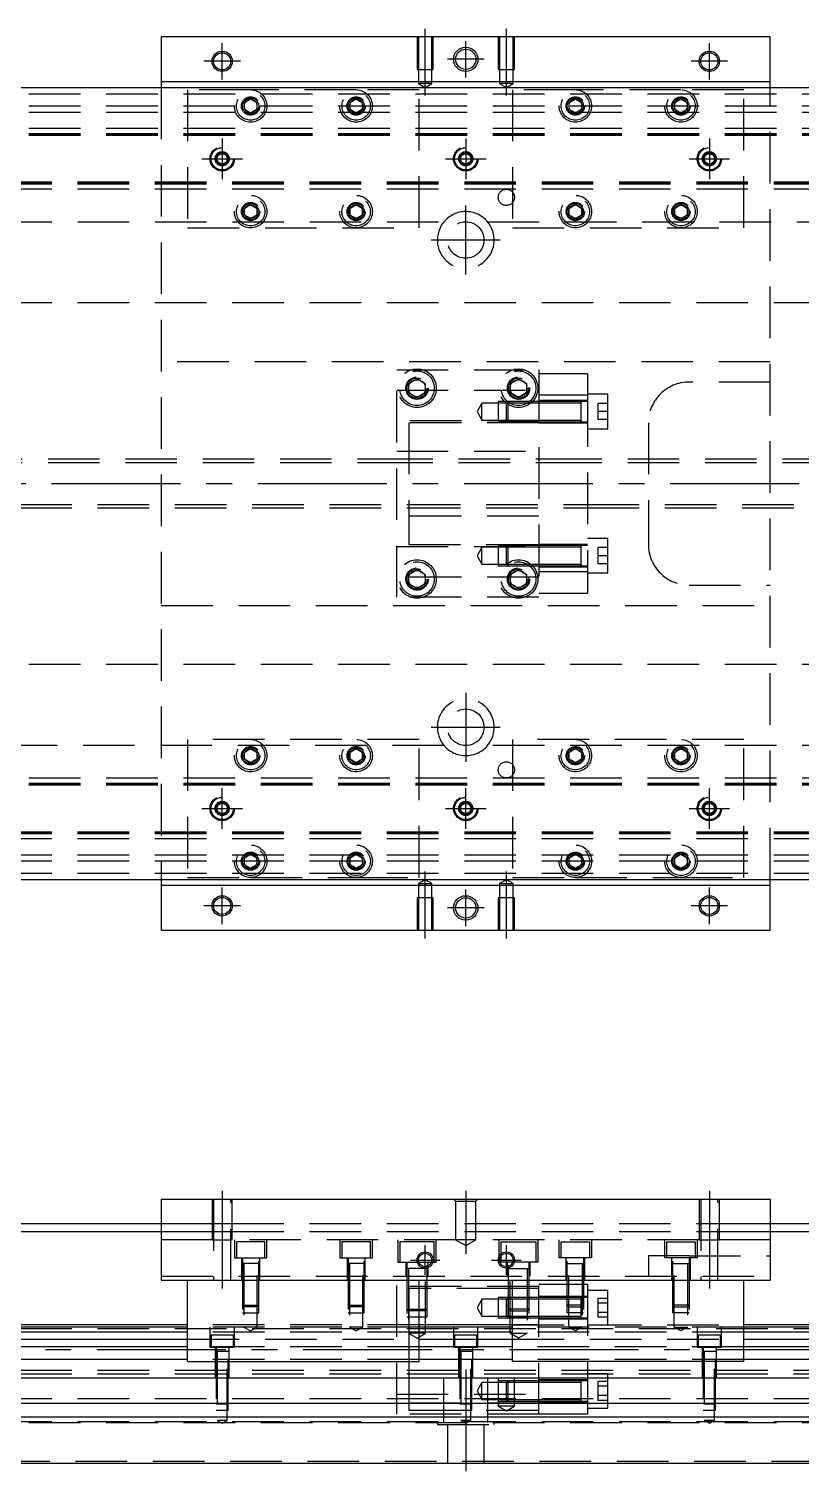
# Model space of a CAD drawing. Extents: x -28 to 733, y -271 to 112.
# Drawn here: x 169.4 to 359.6, y -243.2 to 112 of the extents above; entities that cross this region are included whole.
import ezdxf

# ---------------------------------------------------------------- set-up
doc = ezdxf.new("R2010")
doc.units = 0
doc.linetypes.add('CENTER', pattern=[50.8, 31.75, -6.35, 6.35, -6.35])
doc.linetypes.add('DASHED', pattern=[19.05, 12.7, -6.35])
doc.layers.get('0').update_dxf_attribs({"linetype": 'CONTINUOUS'})
doc.layers.add('CENTER', color=1, linetype='CENTER')

msp = doc.modelspace()

# ---------------------------------------------------------------- linework, layer by layer
at = {"color": 7, "linetype": 'CONTINUOUS'}
for p, q in [((202, 110), (202, 99)), ((352, 110), (202, 110)), ((352, 99), (352, 110)), ((551, 97.5), (3, 97.5)), ((202, 99), (352, 99)), ((202, 99), (202, 97.5)), ((352, 97.5), (352, 99)), ((3, -97.5), (551, -97.5)), ((202, -97.5), (202, -99)), ((202, -99), (202, -110)), ((352, -99), (202, -99)), ((352, -99), (352, -97.5)), ((352, -110), (352, -99)), ((202, -110), (352, -110)), ((202, -176.21), (202, -196.21)), ((202, -176.21), (352, -176.21)), ((352, -176.21), (352, -196.21)), ((3, -182.21), (202, -182.21)), ((11, -184.21), (202, -184.21)), ((352, -182.21), (551, -182.21)), ((352, -184.21), (543, -184.21)), ((202, -196.21), (352, -196.21)), ((208.5, -216.21), (208.5, -196.21)), ((265.5, -216.21), (265.5, -196.21)), ((288.5, -216.21), (288.5, -196.21)), ((345.5, -216.21), (345.5, -196.21)), ((208.5, -207.71), (17, -207.71)), ((208.5, -208.962272), (17, -208.962272)), ((208.5, -207.21), (77.5, -207.21)), ((288.5, -207.21), (265.5, -207.21)), ((288.5, -207.71), (265.5, -207.71)), ((288.5, -208.962272), (265.5, -208.962272)), ((482, -207.21), (345.5, -207.21)), ((537, -207.71), (345.5, -207.71)), ((537, -208.962272), (345.5, -208.962272)), ((17, -210.73668), (208.5, -210.73668)), ((208.5, -212.633076), (17, -212.633076)), ((265.5, -210.73668), (288.5, -210.73668)), ((288.5, -212.633076), (265.5, -212.633076)), ((345.5, -210.73668), (537, -210.73668)), ((537, -212.633076), (345.5, -212.633076)), ((208.5, -215.687372), (17, -215.687372)), ((208.5, -216.21), (265.5, -216.21)), ((288.5, -215.687372), (265.5, -215.687372)), ((345.5, -216.21), (288.5, -216.21)), ((537, -215.687372), (345.5, -215.687372)), ((17, -220.21), (537, -220.21)), ((537, -226.51), (17, -226.51)), ((537, -229.91), (17, -229.91)), ((17, -241.21), (537, -241.21))]:
    msp.add_line(p, q, dxfattribs=at)
at = {"color": 3, "linetype": 'DASHED'}
for p, q in [((265.000006, 110), (265.000006, 102)), ((265.35, 110), (265.35, 102)), ((268.65, 102), (268.65, 110)), ((268.999994, 102), (268.999994, 110)), ((285.000006, 110), (285.000006, 102)), ((285.35, 110), (285.35, 102)), ((288.65, 102), (288.65, 110)), ((288.999994, 102), (288.999994, 110)), ((265.000006, 102), (268.999994, 102)), ((265.35, 102), (265.35, 98.5)), ((268.65, 98.5), (268.65, 102)), ((285.000006, 102), (288.999994, 102)), ((285.35, 102), (285.35, 98.5)), ((288.65, 98.5), (288.65, 102)), ((17, 96), (537, 96)), ((202, 97.5), (202, -97.5)), ((224, 97), (208.5, 97)), ((208.5, 97), (208.5, 63)), ((250, 97), (224, 97)), ((265.5, 97), (250, 97)), ((268.65, 98.5), (265.35, 98.5)), ((265.35, 98.5), (267, 97.547372)), ((265.5, 63), (265.5, 97)), ((267, 97.547372), (268.65, 98.5)), ((288.65, 98.5), (285.35, 98.5)), ((285.35, 98.5), (287, 97.547372)), ((287, 97.547372), (288.65, 98.5)), ((288.5, 97), (288.5, 63)), ((304, 97), (288.5, 97)), ((330, 97), (304, 97)), ((345.5, 97), (330, 97)), ((345.5, 63), (345.5, 97)), ((352, -97.5), (352, 97.5)), ((17, 93), (537, 93)), ((222, 93), (222.030168, 93.346066)), ((222.5, 93.866026), (224, 94.73205)), ((222.5, 92.133974), (222.5, 93.866026)), ((224, 94.73205), (225.5, 93.866026)), ((225.5, 93.866026), (225.5, 92.133974)), ((248, 93), (248.023172, 93.30356)), ((248.5, 93.866026), (250, 94.73205)), ((248.5, 92.133974), (248.5, 93.866026)), ((250, 94.73205), (251.5, 93.866026)), ((251.5, 93.866026), (251.5, 92.133974)), ((302.5, 93.866026), (304, 94.73205)), ((302.5, 92.133974), (302.5, 93.866026)), ((304, 94.73205), (305.5, 93.866026)), ((305.5, 93.866026), (305.5, 92.133974)), ((305.973226, 93.326156), (306, 93)), ((328.5, 93.866026), (330, 94.73205)), ((328.5, 92.133974), (328.5, 93.866026)), ((330, 94.73205), (331.5, 93.866026)), ((331.5, 93.866026), (331.5, 92.133974)), ((331.973226, 93.326156), (332, 93)), ((17, 91.5), (537, 91.5)), ((224, 91.26795), (222.5, 92.133974)), ((225.5, 92.133974), (224, 91.26795)), ((250, 91.26795), (248.5, 92.133974)), ((251.5, 92.133974), (250, 91.26795)), ((304, 91.26795), (302.5, 92.133974)), ((305.5, 92.133974), (304, 91.26795)), ((330, 91.26795), (328.5, 92.133974)), ((331.5, 92.133974), (330, 91.26795)), ((17, 87.5), (537, 87.5)), ((17, 86.247728), (537, 86.247728)), ((17, 86.1147), (537, 86.1147)), ((17, 86.1), (537, 86.1)), ((17, 85.8), (537, 85.8)), ((215.75, 80.721688), (217, 81.443376)), ((215.75, 79.278312), (215.75, 80.721688)), ((217, 78.556624), (215.75, 79.278312)), ((217, 81.443376), (218.25, 80.721688)), ((218.25, 79.278312), (217, 78.556624)), ((218.25, 80.721688), (218.25, 79.278312)), ((218.477374, 80.25955), (218.5, 80)), ((275.75, 80.721688), (277, 81.443376)), ((275.75, 79.278312), (275.75, 80.721688)), ((277, 78.556624), (275.75, 79.278312)), ((277, 81.443376), (278.25, 80.721688)), ((278.25, 79.278312), (277, 78.556624)), ((278.25, 80.721688), (278.25, 79.278312)), ((278.477374, 80.25955), (278.5, 80)), ((335.75, 80.721688), (337, 81.443376)), ((335.75, 79.278312), (335.75, 80.721688)), ((337, 78.556624), (335.75, 79.278312)), ((337, 81.443376), (338.25, 80.721688)), ((338.25, 79.278312), (337, 78.556624)), ((338.25, 80.721688), (338.25, 79.278312)), ((338.477374, 80.25955), (338.5, 80)), ((537, 74.2), (17, 74.2)), ((537, 73.9), (17, 73.9)), ((537, 73.8853), (17, 73.8853)), ((537, 73.752272), (17, 73.752272)), ((537, 72.5), (17, 72.5)), ((222.5, 67.866026), (224, 68.73205)), ((222.5, 66.133974), (222.5, 67.866026)), ((224, 68.73205), (225.5, 67.866026)), ((225.5, 67.866026), (225.5, 66.133974)), ((248.5, 67.866026), (250, 68.73205)), ((248.5, 66.133974), (248.5, 67.866026)), ((250, 68.73205), (251.5, 67.866026)), ((251.5, 67.866026), (251.5, 66.133974)), ((302.5, 67.866026), (304, 68.73205)), ((302.5, 66.133974), (302.5, 67.866026)), ((304, 68.73205), (305.5, 67.866026)), ((305.5, 67.866026), (305.5, 66.133974)), ((328.5, 67.866026), (330, 68.73205)), ((328.5, 66.133974), (328.5, 67.866026)), ((330, 68.73205), (331.5, 67.866026)), ((331.5, 67.866026), (331.5, 66.133974)), ((162.361903, 64.5), (271.638098, 64.5)), ((224, 65.26795), (222.5, 66.133974)), ((225.5, 66.133974), (224, 65.26795)), ((225.973226, 67.326156), (226, 67)), ((250, 65.26795), (248.5, 66.133974)), ((251.5, 66.133974), (250, 65.26795)), ((251.973226, 67.326156), (252, 67)), ((282.361902, 64.5), (391.638097, 64.5)), ((302, 67), (302.023172, 67.30356)), ((304, 65.26795), (302.5, 66.133974)), ((305.5, 66.133974), (304, 65.26795)), ((328, 67), (328.030168, 67.346066)), ((330, 65.26795), (328.5, 66.133974)), ((331.5, 66.133974), (330, 65.26795)), ((208.5, 63), (265.5, 63)), ((288.5, 63), (345.5, 63)), ((537, 44.5), (17, 44.5)), ((352, 30), (202, 30)), ((260, 28), (295, 28)), ((260, -28), (260, 28)), ((263, 24.6547), (265, 25.809402)), ((265, 25.809402), (267, 24.6547)), ((288, 24.6547), (290, 25.809402)), ((290, 25.809402), (292, 24.6547)), ((295, 28), (295, -28)), ((307, 27), (295, 27)), ((307, 27), (307, 21.748564)), ((352, 25), (332, 25)), ((260, 23), (295, 23)), ((262.5, 23.5), (262.518502, 23.803588)), ((263, 22.3453), (263, 24.6547)), ((265, 21.190598), (263, 22.3453)), ((267, 22.3453), (265, 21.190598)), ((267, 24.6547), (267, 22.3453)), ((288, 22.3453), (288, 24.6547)), ((290, 21.190598), (288, 22.3453)), ((292, 22.3453), (290, 21.190598)), ((292, 24.6547), (292, 22.3453)), ((292.483582, 23.786038), (292.5, 23.5)), ((307, 21.748564), (295, 21.748564)), ((312, 22.00352), (307, 22.00352)), ((307, 21.748564), (307, -21.748564)), ((312, 13.50352), (312, 22.00352)), ((281, 19.85352), (279.787564, 17.75352)), ((281, 15.65352), (281, 19.85352)), ((285, 19.85352), (281, 19.85352)), ((285, 20.253516), (285, 15.253526)), ((287.4, 20.253516), (285, 20.253516)), ((287, 19.85352), (285, 19.85352)), ((287.4, 20.25352), (287, 19.85352)), ((287, 15.65352), (287, 19.85352)), ((295, 19.85352), (287, 19.85352)), ((287.4, 20.25352), (287.4, 15.25352)), ((295, 20.25352), (287.4, 20.25352)), ((307, 20.50352), (295, 20.50352)), ((305.405, 20.25352), (295, 20.25352)), ((305.4, 19.85352), (295, 19.85352)), ((307, 20.25352), (305.395, 20.25352)), ((305.4, 15.253516), (305.4, 20.253526)), ((305.4, 19.85352), (305.4, 20.253526)), ((305.4, 15.253516), (305.4, 20.253526)), ((305.4, 19.996122), (305.4, 20.25352)), ((305.4, 20.25352), (305.4, 19.996072)), ((305.4, 15.51097), (305.4, 19.996122)), ((305.4, 15.65352), (305.4, 19.85352)), ((309.5, 19.75352), (309.5, 17.75352)), ((312, 19.75352), (309.5, 19.75352)), ((295, 15.5), (260, 15.5)), ((263, 15), (263, -15)), ((295, 15), (263, 15)), ((279.787564, 17.75352), (281, 15.65352)), ((281, 15.65352), (285, 15.65352)), ((285, 15.65352), (287, 15.65352)), ((285, 15.253526), (287.4, 15.253526)), ((287, 15.65352), (287.4, 15.25352)), ((287, 15.65352), (295, 15.65352)), ((287.4, 15.253526), (295, 15.253526)), ((287.4, 15.25352), (295, 15.25352)), ((295, 15.65352), (305.4, 15.65352)), ((295, 15.25352), (305.405, 15.25352)), ((295, 15.00352), (307, 15.00352)), ((305.395, 15.25352), (307, 15.25352)), ((305.4, 15.253516), (305.4, 15.65352)), ((305.4, 15.510988), (305.4, 15.25352)), ((305.4, 15.25352), (305.4, 15.51097)), ((312, 17.75352), (309.5, 17.75352)), ((309.5, 17.75352), (309.5, 15.75352)), ((312, 15.75352), (309.5, 15.75352)), ((322, 15), (322, -15)), ((307, 13.50352), (312, 13.50352)), ((260, 8), (295, 8)), ((263, 6), (72, 6)), ((263, 5.125), (72, 5.125)), ((307, 6), (263, 6)), ((307, 5.999994), (263, 5.999994)), ((307, 5.125), (263, 5.125)), ((307, 5.125), (263, 5.125)), ((482, 6), (307, 6)), ((482, 5.125), (307, 5.125)), ((72, -5.125), (263, -5.125)), ((72, -6), (263, -6)), ((263, -5.125), (307, -5.125)), ((263, -5.125), (307, -5.125)), ((263, -5.999994), (307, -5.999994)), ((263, -6), (307, -6)), ((307, -5.125), (482, -5.125)), ((307, -6), (482, -6)), ((295, -8), (260, -8)), ((312, -13.50352), (307, -13.50352)), ((312, -22.00352), (312, -13.50352)), ((260, -15.5), (295, -15.5)), ((263, -15), (295, -15)), ((281, -15.65352), (279.787564, -17.75352)), ((279.787564, -17.75352), (281, -19.85352)), ((281, -19.85352), (281, -15.65352)), ((285, -15.65352), (281, -15.65352)), ((285, -15.253526), (285, -20.253516)), ((287.4, -15.253526), (285, -15.253526)), ((287, -15.65352), (285, -15.65352)), ((287.4, -15.25352), (287, -15.65352)), ((287, -19.85352), (287, -15.65352)), ((295, -15.65352), (287, -15.65352)), ((287.4, -15.25352), (287.4, -20.25352)), ((295, -15.25352), (287.4, -15.25352)), ((307, -15.00352), (295, -15.00352)), ((305.405, -15.25352), (295, -15.25352)), ((305.4, -15.65352), (295, -15.65352)), ((307, -15.25352), (305.395, -15.25352)), ((305.4, -20.25267), (305.4, -15.253516)), ((305.4, -15.51092), (305.4, -15.25352)), ((305.4, -15.25352), (305.4, -15.51097)), ((305.4, -19.996072), (305.4, -15.51092)), ((309.5, -15.75352), (309.5, -17.75352)), ((312, -15.75352), (309.5, -15.75352)), ((309.5, -17.75352), (309.5, -19.75352)), ((312, -17.75352), (309.5, -17.75352)), ((263, -22.3453), (265, -21.190598)), ((265, -21.190598), (267, -22.3453)), ((281, -19.85352), (285, -19.85352)), ((285, -19.85352), (287, -19.85352)), ((285, -20.253516), (287.4, -20.253516)), ((287, -19.85352), (287.4, -20.25352)), ((287, -19.85352), (295, -19.85352)), ((287.4, -20.25352), (295, -20.25352)), ((288, -22.3453), (290, -21.190598)), ((290, -21.190598), (292, -22.3453)), ((295, -19.85352), (305.4, -19.85352)), ((295, -20.25352), (305.405, -20.25352)), ((295, -20.50352), (307, -20.50352)), ((305.395, -20.25352), (307, -20.25352)), ((305.4, -19.996054), (305.4, -20.25352)), ((305.4, -20.25352), (305.4, -19.996072)), ((305.4, -20.253526), (305.4, -20.25267)), ((312, -19.75352), (309.5, -19.75352)), ((295, -23), (260, -23)), ((262.5, -23.5), (262.518502, -23.196412)), ((263, -24.6547), (263, -22.3453)), ((265, -25.809402), (263, -24.6547)), ((267, -24.6547), (265, -25.809402)), ((267, -22.3453), (267, -24.6547)), ((288, -24.6547), (288, -22.3453)), ((290, -25.809402), (288, -24.6547)), ((292, -24.6547), (290, -25.809402)), ((292, -22.3453), (292, -24.6547)), ((292.483582, -23.213962), (292.5, -23.5)), ((307, -21.748564), (295, -21.748564)), ((307, -21.748564), (307, -27)), ((307, -22.00352), (312, -22.00352)), ((295, -28), (260, -28)), ((295, -27), (307, -27)), ((332, -25), (352, -25)), ((202, -30), (352, -30)), ((17, -44.5), (537, -44.5)), ((265.5, -63), (208.5, -63)), ((208.5, -63), (208.5, -97)), ((265.5, -97), (265.5, -63)), ((288.5, -63), (288.5, -97)), ((345.5, -63), (288.5, -63)), ((345.5, -97), (345.5, -63)), ((271.638098, -64.5), (162.361903, -64.5)), ((222.5, -66.133974), (224, -65.26795)), ((222.5, -67.866026), (222.5, -66.133974)), ((224, -65.26795), (225.5, -66.133974)), ((225.5, -66.133974), (225.5, -67.866026)), ((225.973226, -66.673844), (226, -67)), ((248, -67), (248.023172, -66.69644)), ((248.5, -66.133974), (250, -65.26795)), ((248.5, -67.866026), (248.5, -66.133974)), ((250, -65.26795), (251.5, -66.133974)), ((251.5, -66.133974), (251.5, -67.866026)), ((391.638097, -64.5), (282.361902, -64.5)), ((302, -67), (302.023172, -66.69644)), ((302.5, -66.133974), (304, -65.26795)), ((302.5, -67.866026), (302.5, -66.133974)), ((304, -65.26795), (305.5, -66.133974)), ((305.5, -66.133974), (305.5, -67.866026)), ((328, -67), (328.030168, -66.653934)), ((328.5, -66.133974), (330, -65.26795)), ((328.5, -67.866026), (328.5, -66.133974)), ((330, -65.26795), (331.5, -66.133974)), ((331.5, -66.133974), (331.5, -67.866026)), ((224, -68.73205), (222.5, -67.866026)), ((225.5, -67.866026), (224, -68.73205)), ((250, -68.73205), (248.5, -67.866026)), ((251.5, -67.866026), (250, -68.73205)), ((304, -68.73205), (302.5, -67.866026)), ((305.5, -67.866026), (304, -68.73205)), ((330, -68.73205), (328.5, -67.866026)), ((331.5, -67.866026), (330, -68.73205)), ((17, -72.5), (537, -72.5)), ((17, -73.752272), (537, -73.752272)), ((17, -73.8853), (537, -73.8853)), ((17, -73.9), (537, -73.9)), ((17, -74.2), (537, -74.2)), ((215.5, -80), (215.516134, -79.78059)), ((215.75, -79.278312), (217, -78.556624)), ((215.75, -80.721688), (215.75, -79.278312)), ((217, -81.443376), (215.75, -80.721688)), ((217, -78.556624), (218.25, -79.278312)), ((218.25, -80.721688), (217, -81.443376)), ((218.25, -79.278312), (218.25, -80.721688)), ((275.5, -80), (275.516134, -79.78059)), ((275.75, -79.278312), (277, -78.556624)), ((275.75, -80.721688), (275.75, -79.278312)), ((277, -81.443376), (275.75, -80.721688)), ((277, -78.556624), (278.25, -79.278312)), ((278.25, -80.721688), (277, -81.443376)), ((278.25, -79.278312), (278.25, -80.721688)), ((335.5, -80), (335.516134, -79.78059)), ((335.75, -79.278312), (337, -78.556624)), ((335.75, -80.721688), (335.75, -79.278312)), ((337, -81.443376), (335.75, -80.721688)), ((337, -78.556624), (338.25, -79.278312)), ((338.25, -80.721688), (337, -81.443376)), ((338.25, -79.278312), (338.25, -80.721688)), ((537, -85.8), (17, -85.8)), ((537, -86.1), (17, -86.1)), ((537, -86.1147), (17, -86.1147)), ((537, -86.247728), (17, -86.247728)), ((537, -87.5), (17, -87.5)), ((537, -91.5), (17, -91.5)), ((222.5, -92.133974), (224, -91.26795)), ((222.5, -93.866026), (222.5, -92.133974)), ((224, -91.26795), (225.5, -92.133974)), ((225.5, -92.133974), (225.5, -93.866026)), ((248.5, -92.133974), (250, -91.26795)), ((248.5, -93.866026), (248.5, -92.133974)), ((250, -91.26795), (251.5, -92.133974)), ((251.5, -92.133974), (251.5, -93.866026)), ((302.5, -92.133974), (304, -91.26795)), ((302.5, -93.866026), (302.5, -92.133974)), ((304, -91.26795), (305.5, -92.133974)), ((305.5, -92.133974), (305.5, -93.866026)), ((328.5, -92.133974), (330, -91.26795)), ((328.5, -93.866026), (328.5, -92.133974)), ((330, -91.26795), (331.5, -92.133974)), ((331.5, -92.133974), (331.5, -93.866026)), ((537, -93), (17, -93)), ((224, -94.73205), (222.5, -93.866026)), ((225.5, -93.866026), (224, -94.73205)), ((225.973226, -92.673844), (226, -93)), ((248, -93), (248.023172, -92.69644)), ((250, -94.73205), (248.5, -93.866026)), ((251.5, -93.866026), (250, -94.73205)), ((302, -93), (302.023172, -92.69644)), ((304, -94.73205), (302.5, -93.866026)), ((305.5, -93.866026), (304, -94.73205)), ((328, -93), (328.030168, -92.653934)), ((330, -94.73205), (328.5, -93.866026)), ((331.5, -93.866026), (330, -94.73205)), ((537, -96), (17, -96)), ((208.5, -97), (224, -97)), ((224, -97), (250, -97)), ((250, -97), (265.5, -97)), ((267, -97.547372), (265.35, -98.5)), ((265.35, -98.5), (267, -98.5)), ((265.35, -98.5), (265.35, -102)), ((268.65, -98.5), (267, -97.547372)), ((267, -98.5), (268.65, -98.5)), ((268.65, -102), (268.65, -98.5)), ((287, -97.547372), (285.35, -98.5)), ((285.35, -98.5), (287, -98.5)), ((285.35, -98.5), (285.35, -102)), ((288.65, -98.5), (287, -97.547372)), ((287, -98.5), (288.65, -98.5)), ((288.5, -97), (304, -97)), ((288.65, -102), (288.65, -98.5)), ((304, -97), (330, -97)), ((330, -97), (345.5, -97)), ((268.999994, -102), (265.000006, -102)), ((265.000006, -102), (265.000006, -110)), ((265.35, -102), (265.35, -110)), ((268.65, -110), (268.65, -102)), ((268.999994, -110), (268.999994, -102)), ((288.999994, -102), (285.000006, -102)), ((285.000006, -102), (285.000006, -110)), ((285.35, -102), (285.35, -110)), ((288.65, -110), (288.65, -102)), ((288.999994, -110), (288.999994, -102)), ((214.500006, -176.21), (214.500006, -186.21)), ((214.9, -176.21), (214.9, -196.21)), ((219.1, -196.21), (219.1, -176.21)), ((219.499994, -186.21), (219.499994, -176.21)), ((274, -176.21), (274.5, -176.71)), ((274.5, -176.71), (274.5, -186.21)), ((274.5, -176.71), (279.5, -176.71)), ((279.5, -176.71), (280, -176.21)), ((279.5, -186.21), (279.5, -176.71)), ((334.500006, -176.21), (334.500006, -186.21)), ((334.9, -176.21), (334.9, -196.21)), ((339.1, -196.21), (339.1, -176.21)), ((339.499994, -186.21), (339.499994, -176.21)), ((202, -182.21), (214.500006, -182.21)), ((202, -184.21), (214.500006, -184.21)), ((214.500006, -182.21), (219.499994, -182.21)), ((214.500006, -184.21), (219.499994, -184.21)), ((219.499994, -182.21), (334.500006, -182.21)), ((219.499994, -184.21), (334.500006, -184.21)), ((334.500006, -182.21), (339.499994, -182.21)), ((334.500006, -184.21), (339.499994, -184.21)), ((339.499994, -182.21), (352, -182.21)), ((339.499994, -184.21), (352, -184.21)), ((214.500006, -186.21), (202, -186.21)), ((214.500006, -186.21), (219.499994, -186.21)), ((274.5, -186.21), (219.499994, -186.21)), ((220, -186.21), (220, -190.71)), ((227.5, -186.71), (220.5, -186.71)), ((220.5, -186.71), (220.5, -190.71)), ((227.5, -190.71), (227.5, -186.71)), ((228, -190.71), (228, -186.21)), ((246, -186.21), (246, -190.71)), ((253.5, -186.71), (246.5, -186.71)), ((246.5, -186.71), (246.5, -190.71)), ((253.5, -190.71), (253.5, -186.71)), ((254, -190.71), (254, -186.21)), ((260.25, -186.21), (260.25, -191.71)), ((269.25, -186.71), (260.75, -186.71)), ((260.75, -186.71), (260.75, -191.71)), ((269.25, -191.71), (269.25, -186.71)), ((269.75, -191.71), (269.75, -186.21)), ((279.5, -186.21), (274.5, -186.21)), ((274.5, -186.21), (277, -187.653376)), ((277, -187.653376), (279.5, -186.21)), ((334.500006, -186.21), (279.5, -186.21)), ((285.25, -191.71), (285.25, -186.21)), ((285.75, -186.71), (294.25, -186.71)), ((285.75, -191.71), (285.75, -186.71)), ((294.25, -186.71), (294.25, -191.71)), ((294.75, -186.21), (294.75, -191.71)), ((300, -190.71), (300, -186.21)), ((300.5, -186.71), (307.5, -186.71)), ((300.5, -190.71), (300.5, -186.71)), ((307.5, -186.71), (307.5, -190.71)), ((308, -186.21), (308, -190.71)), ((326, -190.71), (326, -186.21)), ((326.5, -186.71), (333.5, -186.71)), ((326.5, -190.71), (326.5, -186.71)), ((333.5, -186.71), (333.5, -190.71)), ((334, -186.21), (334, -190.71)), ((334.500006, -186.21), (339.499994, -186.21)), ((352, -186.21), (339.499994, -186.21)), ((220, -190.71), (228, -190.71)), ((221.75, -190.71), (221.75, -196.21)), ((222, -190.71), (222, -204.21)), ((226, -204.21), (226, -190.71)), ((226.25, -196.21), (226.25, -190.71)), ((246, -190.71), (254, -190.71)), ((247.75, -190.71), (247.75, -196.21)), ((248, -190.71), (248, -204.21)), ((252, -204.21), (252, -190.71)), ((252.25, -196.21), (252.25, -190.71)), ((260.25, -191.71), (269.75, -191.71)), ((262.25, -191.71), (262.25, -195.21)), ((262.500006, -191.71), (262.500006, -205.21)), ((267.499994, -205.21), (267.499994, -191.71)), ((267.75, -195.21), (267.75, -191.71)), ((294.75, -191.71), (285.25, -191.71)), ((287.25, -195.21), (287.25, -191.71)), ((287.500006, -205.21), (287.500006, -191.71)), ((292.499994, -191.71), (292.499994, -205.21)), ((292.75, -191.71), (292.75, -195.21)), ((308, -190.71), (300, -190.71)), ((301.75, -196.21), (301.75, -190.71)), ((302, -204.21), (302, -190.71)), ((306, -190.71), (306, -204.21)), ((306.25, -190.71), (306.25, -196.21)), ((322, -190.21), (322, -195.21)), ((332, -190.21), (322, -190.21)), ((334, -190.71), (326, -190.71)), ((327.75, -196.21), (327.75, -190.71)), ((328, -204.21), (328, -190.71)), ((332, -190.21), (352, -190.21)), ((332, -190.71), (332, -204.21)), ((332.25, -190.71), (332.25, -196.21)), ((202, -195.21), (352, -195.21)), ((226.000006, -192.11), (221.999994, -192.11)), ((222.35, -192.11), (222.35, -207.71)), ((225.65, -207.71), (225.65, -192.11)), ((252.000006, -192.11), (247.999994, -192.11)), ((248.35, -192.11), (248.35, -207.71)), ((251.65, -207.71), (251.65, -192.11)), ((260, -229.21), (260, -195.21)), ((267.500006, -193.31), (262.499994, -193.31)), ((262.9, -193.31), (262.9, -209.21)), ((267.1, -209.21), (267.1, -193.31)), ((287.499994, -193.31), (292.500006, -193.31)), ((287.9, -209.21), (287.9, -193.31)), ((292.1, -193.31), (292.1, -209.21)), ((295, -229.21), (295, -195.21)), ((301.999994, -192.11), (306.000006, -192.11)), ((302.35, -207.71), (302.35, -192.11)), ((305.65, -192.11), (305.65, -207.71)), ((327.999994, -192.11), (332.000006, -192.11)), ((328.35, -207.71), (328.35, -192.11)), ((331.65, -192.11), (331.65, -207.71)), ((295, -197.71), (260, -197.71)), ((263, -198.21), (263, -203.71)), ((265.5, -198.21), (263, -198.21)), ((267.1, -198.21), (265.5, -198.21)), ((267.5, -198.21), (267.1, -198.21)), ((287.5, -198.21), (267.5, -198.21)), ((287.9, -198.21), (287.5, -198.21)), ((288.5, -198.21), (287.9, -198.21)), ((292.1, -198.21), (288.5, -198.21)), ((292.5, -198.21), (292.1, -198.21)), ((295, -198.21), (292.5, -198.21)), ((302, -197.21), (295, -197.21)), ((302.35, -197.21), (302, -197.21)), ((305.65, -197.21), (302.35, -197.21)), ((306, -197.21), (305.65, -197.21)), ((307, -197.21), (306, -197.21)), ((307, -197.21), (307, -216.21)), ((312, -198.71), (307, -198.71)), ((312, -207.21), (312, -198.71)), ((222, -202.36), (226, -202.36)), ((222, -202.36), (222.35, -202.71)), ((225.65, -202.71), (226, -202.36)), ((248, -202.36), (252, -202.36)), ((248, -202.36), (248.35, -202.71)), ((251.65, -202.71), (252, -202.36)), ((281, -200.86), (279.787564, -202.96)), ((281, -205.06), (281, -200.86)), ((285, -200.86), (281, -200.86)), ((285, -200.460006), (285, -205.459994)), ((287.399994, -200.460006), (285, -200.460006)), ((287, -200.86), (285, -200.86)), ((287.4, -200.46), (287, -200.86)), ((287, -205.06), (287, -200.86)), ((287.5, -200.86), (287, -200.86)), ((287.5, -200.460006), (287.399994, -200.460006)), ((287.4, -200.46), (287.4, -205.46)), ((287.5, -200.46), (287.4, -200.46)), ((287.9, -200.46), (287.5, -200.46)), ((287.9, -200.460006), (287.5, -200.460006)), ((287.9, -200.86), (287.5, -200.86)), ((288.5, -200.46), (287.9, -200.46)), ((288.5, -200.460006), (287.9, -200.460006)), ((288.5, -200.86), (287.9, -200.86)), ((292.1, -200.46), (288.5, -200.46)), ((292.1, -200.460006), (288.5, -200.460006)), ((292.1, -200.86), (288.5, -200.86)), ((292.5, -200.46), (292.1, -200.46)), ((292.5, -200.460006), (292.1, -200.460006)), ((292.5, -200.86), (292.1, -200.86)), ((295, -200.46), (292.5, -200.46)), ((295, -200.460006), (292.5, -200.460006)), ((295, -200.86), (292.5, -200.86)), ((307, -200.21), (295, -200.21)), ((302, -200.46), (295, -200.46)), ((302, -200.86), (295, -200.86)), ((302.35, -200.46), (302, -200.46)), ((302.35, -200.86), (302, -200.86)), ((306, -202.36), (302, -202.36)), ((302.35, -202.71), (302, -202.36)), ((305.4, -200.46), (302.35, -200.46)), ((305.4, -200.86), (302.35, -200.86)), ((305.4, -200.46), (305.395, -200.46)), ((305.4, -202.71), (305.4, -200.459994)), ((305.4, -200.717468), (305.4, -200.46)), ((305.405, -200.46), (305.4, -200.46)), ((305.65, -200.46), (305.4, -200.46)), ((305.4, -202.709986), (305.4, -200.717468)), ((306, -200.46), (305.65, -200.46)), ((306, -202.36), (305.65, -202.71)), ((307, -200.46), (306, -200.46)), ((309.5, -200.650598), (309.5, -201.8053)), ((312, -200.650598), (309.5, -200.650598)), ((312, -201.8053), (309.5, -201.8053)), ((309.5, -201.8053), (309.5, -204.1147)), ((332, -202.36), (328, -202.36)), ((328.35, -202.71), (328, -202.36)), ((332, -202.36), (331.65, -202.71)), ((222, -204.21), (226, -204.21)), ((225.65, -202.71), (222.35, -202.71)), ((248, -204.21), (252, -204.21)), ((251.65, -202.71), (248.35, -202.71)), ((262.5, -203.31), (265.5, -203.31)), ((262.5, -203.31), (262.9, -203.71)), ((262.500006, -205.21), (265.5, -205.21)), ((265.5, -203.71), (262.9, -203.71)), ((263, -203.71), (263, -205.21)), ((263, -205.21), (263, -207.71)), ((265.5, -203.31), (267.5, -203.31)), ((267.1, -203.71), (265.5, -203.71)), ((265.5, -205.21), (267.499994, -205.21)), ((267.1, -203.71), (267.5, -203.31)), ((279.787564, -202.96), (281, -205.06)), ((281, -205.06), (285, -205.06)), ((285, -205.06), (287, -205.06)), ((285, -205.459994), (287.399994, -205.459994)), ((287, -205.06), (287.500006, -205.06)), ((287, -205.06), (287.4, -205.46)), ((287.399994, -205.459994), (288.5, -205.459994)), ((287.4, -205.46), (288.5, -205.46)), ((289.5, -203.31), (287.5, -203.31)), ((287.9, -203.71), (287.5, -203.31)), ((287.500006, -205.06), (288.5, -205.06)), ((289.5, -205.21), (287.500006, -205.21)), ((287.9, -203.71), (289.5, -203.71)), ((288.5, -205.06), (292.499994, -205.06)), ((288.5, -205.459994), (295, -205.459994)), ((288.5, -205.46), (295, -205.46)), ((292.5, -203.31), (289.5, -203.31)), ((289.5, -203.71), (292.1, -203.71)), ((292.499994, -205.21), (289.5, -205.21)), ((292.5, -203.31), (292.1, -203.71)), ((292.499994, -205.06), (295, -205.06)), ((295, -205.06), (305.4, -205.06)), ((295, -205.46), (305.405, -205.46)), ((295, -205.71), (307, -205.71)), ((306, -204.21), (302, -204.21)), ((302.35, -202.71), (305.65, -202.71)), ((305.395, -205.46), (307, -205.46)), ((305.4, -202.809954), (305.4, -202.709986)), ((305.4, -202.809968), (305.4, -202.71)), ((305.4, -203.16002), (305.4, -202.809954)), ((305.4, -205.460006), (305.4, -202.809968)), ((305.4, -205.202552), (305.4, -203.16002)), ((305.4, -205.46), (305.4, -205.202552)), ((312, -204.1147), (309.5, -204.1147)), ((309.5, -204.1147), (309.5, -205.269402)), ((312, -205.269402), (309.5, -205.269402)), ((332, -204.21), (328, -204.21)), ((328.35, -202.71), (331.65, -202.71)), ((72, -208.085), (482, -208.085)), ((265.5, -207.21), (208.5, -207.21)), ((265.5, -207.71), (208.5, -207.71)), ((265.5, -208.962272), (208.5, -208.962272)), ((214, -207.71), (214, -212.71)), ((220, -212.71), (220, -207.71)), ((225.65, -207.71), (222.35, -207.71)), ((222.35, -207.71), (224, -208.662628)), ((224, -208.662628), (225.65, -207.71)), ((251.65, -207.71), (248.35, -207.71)), ((248.35, -207.71), (250, -208.662628)), ((250, -208.662628), (251.65, -207.71)), ((263, -207.21), (260, -207.21)), ((267.1, -209.21), (262.9, -209.21)), ((262.9, -209.21), (265, -210.422436)), ((265.5, -207.21), (263, -207.21)), ((265.5, -207.210006), (263, -207.210006)), ((263, -207.71), (263, -216.21)), ((265, -210.422436), (267.1, -209.21)), ((288.5, -207.21), (265.5, -207.21)), ((288.5, -207.210006), (265.5, -207.210006)), ((274, -207.71), (274, -212.71)), ((280, -212.71), (280, -207.71)), ((287.9, -209.21), (292.1, -209.21)), ((290, -210.422436), (287.9, -209.21)), ((288.5, -207.21), (345.5, -207.21)), ((295, -207.21), (288.5, -207.21)), ((295, -207.210006), (288.5, -207.210006)), ((345.5, -207.71), (288.5, -207.71)), ((345.5, -208.962272), (288.5, -208.962272)), ((289.5, -207.21), (292, -207.21)), ((289.5, -207.210006), (292, -207.210006)), ((292.1, -209.21), (290, -210.422436)), ((302.35, -207.71), (305.65, -207.71)), ((304, -208.662628), (302.35, -207.71)), ((305.65, -207.71), (304, -208.662628)), ((307, -207.21), (312, -207.21)), ((328.35, -207.71), (331.65, -207.71)), ((330, -208.662628), (328.35, -207.71)), ((331.65, -207.71), (330, -208.662628)), ((334, -207.71), (334, -212.71)), ((340, -212.71), (340, -207.71)), ((208.5, -210.73668), (265.5, -210.73668)), ((265.5, -212.633076), (208.5, -212.633076)), ((214, -212.71), (220, -212.71)), ((219.75, -209.71), (214.25, -209.71)), ((214.25, -209.71), (214.25, -212.71)), ((215.25, -212.71), (215.25, -220.21)), ((215.5, -212.71), (215.5, -228.21)), ((218.5, -228.21), (218.5, -212.71)), ((218.75, -220.21), (218.75, -212.71)), ((219.75, -212.71), (219.75, -209.71)), ((274, -212.71), (280, -212.71)), ((279.75, -209.71), (274.25, -209.71)), ((274.25, -209.71), (274.25, -212.71)), ((275.25, -212.71), (275.25, -220.21)), ((275.5, -212.71), (275.5, -228.21)), ((278.5, -228.21), (278.5, -212.71)), ((278.75, -220.21), (278.75, -212.71)), ((279.75, -212.71), (279.75, -209.71)), ((288.5, -210.73668), (345.5, -210.73668)), ((345.5, -212.633076), (288.5, -212.633076)), ((334, -212.71), (340, -212.71)), ((339.75, -209.71), (334.25, -209.71)), ((334.25, -209.71), (334.25, -212.71)), ((335.25, -212.71), (335.25, -220.21)), ((335.5, -212.71), (335.5, -228.21)), ((338.5, -228.21), (338.5, -212.71)), ((338.75, -220.21), (338.75, -212.71)), ((339.75, -212.71), (339.75, -209.71)), ((265.5, -215.687372), (208.5, -215.687372)), ((218.5, -213.71), (215.5, -213.71)), ((215.75, -213.71), (215.75, -230.71)), ((218.25, -230.71), (218.25, -213.71)), ((218.5, -213.71), (218.5, -213.705)), ((218.5, -213.715), (218.5, -213.71)), ((263, -216.21), (263, -220.21)), ((278.5, -213.71), (275.5, -213.71)), ((275.75, -213.71), (275.75, -230.71)), ((278.25, -230.71), (278.25, -213.71)), ((278.5, -213.71), (278.5, -213.705)), ((278.5, -213.715), (278.5, -213.71)), ((345.5, -215.687372), (288.5, -215.687372)), ((307, -216.21), (307, -220.21)), ((338.5, -213.71), (335.5, -213.71)), ((335.75, -213.71), (335.75, -230.71)), ((338.25, -230.71), (338.25, -213.71)), ((338.5, -213.71), (338.5, -213.705)), ((338.5, -213.715), (338.5, -213.71)), ((72, -218.335), (482, -218.335)), ((72, -219.21), (482, -219.21)), ((263, -220.21), (263, -226.51)), ((271.638098, -231.21), (271.638098, -220.21)), ((282.361902, -220.21), (282.361902, -231.21)), ((285, -220.21), (285, -227.21)), ((289, -227.21), (289, -220.21)), ((312, -219.21), (307, -219.21)), ((307, -220.21), (307, -226.51)), ((312, -220.21), (312, -219.21)), ((312, -226.51), (312, -220.21)), ((281, -221.36), (279.787564, -223.46)), ((279.787564, -223.46), (281, -225.56)), ((281, -225.56), (281, -221.36)), ((285, -221.36), (281, -221.36)), ((285, -220.960006), (285, -225.959994)), ((287.399994, -220.960006), (285, -220.960006)), ((287, -221.36), (285, -221.36)), ((287.4, -220.96), (287, -221.36)), ((287, -225.56), (287, -221.36)), ((295, -221.36), (287, -221.36)), ((295, -220.960006), (287.399994, -220.960006)), ((287.4, -220.96), (287.4, -225.96)), ((295, -220.96), (287.4, -220.96)), ((307, -220.71), (295, -220.71)), ((305.405, -220.96), (295, -220.96)), ((305.4, -221.36), (295, -221.36)), ((307, -220.96), (305.395, -220.96)), ((305.4, -223.46), (305.4, -220.959994)), ((305.4, -225.960006), (305.4, -220.959994)), ((305.4, -223.46), (305.4, -220.959994)), ((305.4, -225.960006), (305.4, -220.959994)), ((305.4, -225.56), (305.4, -221.36)), ((309.5, -221.150598), (309.5, -222.3053)), ((312, -221.150598), (309.5, -221.150598)), ((309.5, -222.3053), (309.5, -224.6147)), ((312, -222.3053), (309.5, -222.3053)), ((537, -225.36), (17, -225.36)), ((215.5, -226.46), (218.5, -226.46)), ((215.5, -226.46), (215.55, -226.51)), ((215.500006, -226.460006), (215.500006, -226.51)), ((215.55, -226.51), (215.75, -226.71)), ((218.25, -226.71), (215.75, -226.71)), ((218.25, -226.71), (218.45, -226.51)), ((218.45, -226.51), (218.5, -226.46)), ((218.499994, -226.51), (218.499994, -226.460006)), ((260, -224.21), (295, -224.21)), ((295, -226.485918), (260, -226.485918)), ((263, -226.51), (263, -228.21)), ((275.5, -226.46), (278.5, -226.46)), ((275.5, -226.46), (275.55, -226.51)), ((275.500006, -226.460006), (275.500006, -226.51)), ((275.55, -226.51), (275.75, -226.71)), ((278.25, -226.71), (275.75, -226.71)), ((278.25, -226.71), (278.45, -226.51)), ((278.45, -226.51), (278.5, -226.46)), ((278.499994, -226.51), (278.499994, -226.460006)), ((281, -225.56), (285, -225.56)), ((285, -225.56), (287, -225.56)), ((285, -225.959994), (287.399994, -225.959994)), ((289, -227.21), (285, -227.21)), ((285, -227.21), (287, -228.3647)), ((287, -225.56), (295, -225.56)), ((287, -225.56), (287.4, -225.96)), ((287, -228.3647), (289, -227.21)), ((287.399994, -225.959994), (295, -225.959994)), ((287.4, -225.96), (295, -225.96)), ((295, -225.56), (305.4, -225.56)), ((295, -225.96), (305.4, -225.96)), ((295, -226.21), (307, -226.21)), ((305.395, -225.96), (305.4, -225.96)), ((305.4, -225.960006), (305.4, -225.56)), ((305.4, -225.96), (305.500006, -225.96)), ((305.4, -225.96), (305.405, -225.96)), ((305.500006, -225.96), (307, -225.96)), ((307, -226.51), (307, -228.21)), ((312, -224.6147), (309.5, -224.6147)), ((309.5, -224.6147), (309.5, -225.769402)), ((312, -225.769402), (309.5, -225.769402)), ((312, -227.71), (312, -226.51)), ((335.5, -226.46), (338.5, -226.46)), ((335.5, -226.46), (335.55, -226.51)), ((335.500006, -226.460006), (335.500006, -226.51)), ((335.55, -226.51), (335.75, -226.71)), ((338.25, -226.71), (335.75, -226.71)), ((338.25, -226.71), (338.45, -226.51)), ((338.45, -226.51), (338.5, -226.46)), ((338.499994, -226.51), (338.499994, -226.460006)), ((215.5, -228.21), (218.5, -228.21)), ((218.25, -230.71), (215.75, -230.71)), ((215.75, -230.71), (217, -231.431688)), ((217, -231.431688), (218.25, -230.71)), ((295, -229.21), (260, -229.21)), ((263, -228.21), (295, -228.21)), ((275.5, -228.21), (278.5, -228.21)), ((278.25, -230.71), (275.75, -230.71)), ((275.75, -230.71), (277, -231.431688)), ((277, -231.431688), (278.25, -230.71)), ((307, -229.21), (295, -229.21)), ((307, -227.71), (308.499994, -227.71)), ((307, -228.21), (307, -229.21)), ((308.499994, -227.71), (312, -227.71)), ((335.5, -228.21), (338.5, -228.21)), ((338.25, -230.71), (335.75, -230.71)), ((335.75, -230.71), (337, -231.431688)), ((337, -231.431688), (338.25, -230.71)), ((537, -231.06), (17, -231.06)), ((17, -231.21), (537, -231.21)), ((270, -231.21), (270, -231.71)), ((270, -231.71), (284, -231.71)), ((272.5, -231.71), (272.5, -241.21)), ((281.5, -241.21), (281.5, -231.71)), ((284, -231.71), (284, -231.21)), ((28.499992, -240.71), (537, -240.71))]:
    msp.add_line(p, q, dxfattribs=at)
at = {"color": 7, "linetype": 'CONTINUOUS'}
for centre, radius in [((277, 104.5), 3), ((277, 104.5), 2.5), ((217, 104), 2.1), ((337, 104), 2.1), ((217, -104), 2.1), ((277, -104.5), 3), ((277, -104.5), 2.5), ((337, -104), 2.1), ((267, -191.21), 1.65), ((287, -191.21), 1.65)]:
    msp.add_circle(centre, radius, dxfattribs=at)
at = {"color": 3, "linetype": 'CONTINUOUS'}
for centre, radius in [((217, 104), 2.5), ((337, 104), 2.5), ((217, -104), 2.5), ((337, -104), 2.5), ((267, -191.21), 2), ((287, -191.21), 2)]:
    msp.add_circle(centre, radius, dxfattribs=at)
at = {"color": 3, "linetype": 'DASHED'}
for centre, radius in [((224, 93), 4), ((224, 93), 3.5), ((250, 93), 4), ((250, 93), 3.5), ((304, 93), 4), ((304, 93), 3.5), ((330, 93), 4), ((330, 93), 3.5), ((224, 93), 2.25), ((224, 93), 2), ((250, 93), 2.25), ((250, 93), 2), ((304, 93), 2.25), ((304, 93), 2), ((330, 93), 2.25), ((330, 93), 2), ((217, 80), 3), ((217, 80), 2.75), ((217, 80), 1.75), ((277, 80), 3), ((277, 80), 2.75), ((277, 80), 1.75), ((337, 80), 3), ((337, 80), 2.75), ((337, 80), 1.75), ((217, 80), 1.5), ((217, 80), 1.25), ((277, 80), 1.5), ((277, 80), 1.25), ((337, 80), 1.5), ((337, 80), 1.25), ((287, 70.5), 2), ((224, 67), 4), ((224, 67), 3.5), ((224, 67), 2.25), ((224, 67), 2), ((224, 67), 1.65), ((250, 67), 4), ((250, 67), 3.5), ((250, 67), 2.25), ((250, 67), 2), ((250, 67), 1.65), ((304, 67), 4), ((304, 67), 3.5), ((304, 67), 2.25), ((304, 67), 2), ((304, 67), 1.65), ((330, 67), 4), ((330, 67), 3.5), ((330, 67), 2.25), ((330, 67), 2), ((330, 67), 1.65), ((277, 60), 4.5), ((265, 23.5), 4.75), ((265, 23.5), 4.25), ((265, 23.5), 2.75), ((265, 23.5), 2.5), ((265, 23.5), 2.1), ((290, 23.5), 4.75), ((290, 23.5), 4.25), ((290, 23.5), 2.75), ((290, 23.5), 2.5), ((290, 23.5), 2.1), ((265, -23.5), 4.75), ((265, -23.5), 4.25), ((265, -23.5), 2.75), ((265, -23.5), 2.5), ((290, -23.5), 4.75), ((290, -23.5), 4.25), ((290, -23.5), 2.75), ((290, -23.5), 2.5), ((265, -23.5), 2.1), ((290, -23.5), 2.1), ((277, -60), 4.5), ((224, -67), 4), ((224, -67), 3.5), ((250, -67), 4), ((250, -67), 3.5), ((304, -67), 4), ((304, -67), 3.5), ((330, -67), 4), ((330, -67), 3.5), ((224, -67), 2.25), ((224, -67), 2), ((224, -67), 1.65), ((250, -67), 2.25), ((250, -67), 2), ((250, -67), 1.65), ((304, -67), 2.25), ((304, -67), 2), ((304, -67), 1.65), ((330, -67), 2.25), ((330, -67), 2), ((330, -67), 1.65), ((287, -70.5), 2), ((217, -80), 3), ((217, -80), 2.75), ((277, -80), 3), ((277, -80), 2.75), ((337, -80), 3), ((337, -80), 2.75), ((217, -80), 1.75), ((217, -80), 1.5), ((217, -80), 1.25), ((277, -80), 1.75), ((277, -80), 1.5), ((277, -80), 1.25), ((337, -80), 1.75), ((337, -80), 1.5), ((337, -80), 1.25), ((224, -93), 4), ((224, -93), 3.5), ((224, -93), 2.25), ((224, -93), 2), ((250, -93), 4), ((250, -93), 3.5), ((250, -93), 2.25), ((250, -93), 2), ((304, -93), 4), ((304, -93), 3.5), ((304, -93), 2.25), ((304, -93), 2), ((330, -93), 4), ((330, -93), 3.5), ((330, -93), 2.25), ((330, -93), 2)]:
    msp.add_circle(centre, radius, dxfattribs=at)
for centre, radius, start, end in [((224, 93), 1.65, 155.380023, 180), ((224, 93), 1.65, 180, 204.619977), ((224, 93), 1.65, 144.619977, 155.380023), ((224, 93), 1.65, 95.380023, 144.619977), ((224, 93), 1.65, 84.619977, 95.380023), ((224, 93), 1.65, 35.380023, 84.619977), ((224, 93), 1.65, 24.619977, 35.380023), ((224, 93), 1.65, 335.380023, 24.619977), ((250, 93), 1.65, 155.380023, 180), ((250, 93), 1.65, 180, 204.619977), ((250, 93), 1.65, 144.619977, 155.380023), ((250, 93), 1.65, 95.380023, 144.619977), ((250, 93), 1.65, 84.619977, 95.380023), ((250, 93), 1.65, 35.380023, 84.619977), ((250, 93), 1.65, 24.619977, 35.380023), ((250, 93), 1.65, 335.380023, 24.619977), ((304, 93), 1.65, 155.380023, 180), ((304, 93), 1.65, 180, 204.619977), ((304, 93), 1.65, 144.619977, 155.380023), ((304, 93), 1.65, 95.380023, 144.619977), ((304, 93), 1.65, 84.619977, 95.380023), ((304, 93), 1.65, 35.380023, 84.619977), ((304, 93), 1.65, 24.619977, 35.380023), ((304, 93), 1.65, 335.380023, 24.619977), ((330, 93), 1.65, 155.380023, 180), ((330, 93), 1.65, 180, 204.619977), ((330, 93), 1.65, 144.619977, 155.380023), ((330, 93), 1.65, 95.380023, 144.619977), ((330, 93), 1.65, 84.619977, 95.380023), ((330, 93), 1.65, 35.380023, 84.619977), ((330, 93), 1.65, 24.619977, 35.380023), ((330, 93), 1.65, 335.380023, 24.619977), ((224, 93), 1.65, 204.619977, 215.380023), ((224, 93), 1.65, 215.380023, 264.619977), ((224, 93), 1.65, 264.619977, 275.380023), ((224, 93), 1.65, 275.380023, 324.619977), ((224, 93), 1.65, 324.619977, 335.380023), ((250, 93), 1.65, 204.619977, 215.380023), ((250, 93), 1.65, 215.380023, 264.619977), ((250, 93), 1.65, 264.619977, 275.380023), ((250, 93), 1.65, 275.380023, 324.619977), ((250, 93), 1.65, 324.619977, 335.380023), ((304, 93), 1.65, 204.619977, 215.380023), ((304, 93), 1.65, 215.380023, 264.619977), ((304, 93), 1.65, 264.619977, 275.380023), ((304, 93), 1.65, 275.380023, 324.619977), ((304, 93), 1.65, 324.619977, 335.380023), ((330, 93), 1.65, 204.619977, 215.380023), ((330, 93), 1.65, 215.380023, 264.619977), ((330, 93), 1.65, 264.619977, 275.380023), ((330, 93), 1.65, 275.380023, 324.619977), ((330, 93), 1.65, 324.619977, 335.380023), ((277, 60), 7, 139.994799, 40.005201), ((277, 60), 7, 40.005201, 139.994799), ((332, 15), 10, 90, 180), ((332, -15), 10, 180, 270), ((277, -60), 7, 319.994799, 220.005201), ((277, -60), 7, 220.005201, 319.994799), ((224, -93), 1.65, 155.380023, 180), ((224, -93), 1.65, 144.619977, 155.380023), ((224, -93), 1.65, 95.380023, 144.619977), ((224, -93), 1.65, 84.619977, 95.380023), ((224, -93), 1.65, 35.380023, 84.619977), ((224, -93), 1.65, 24.619977, 35.380023), ((224, -93), 1.65, 335.380023, 24.619977), ((250, -93), 1.65, 155.380023, 180), ((250, -93), 1.65, 144.619977, 155.380023), ((250, -93), 1.65, 95.380023, 144.619977), ((250, -93), 1.65, 84.619977, 95.380023), ((250, -93), 1.65, 35.380023, 84.619977), ((250, -93), 1.65, 24.619977, 35.380023), ((250, -93), 1.65, 335.380023, 24.619977), ((304, -93), 1.65, 155.380023, 180), ((304, -93), 1.65, 144.619977, 155.380023), ((304, -93), 1.65, 95.380023, 144.619977), ((304, -93), 1.65, 84.619977, 95.380023), ((304, -93), 1.65, 35.380023, 84.619977), ((304, -93), 1.65, 24.619977, 35.380023), ((304, -93), 1.65, 335.380023, 24.619977), ((330, -93), 1.65, 155.380023, 180), ((330, -93), 1.65, 144.619977, 155.380023), ((330, -93), 1.65, 95.380023, 144.619977), ((330, -93), 1.65, 84.619977, 95.380023), ((330, -93), 1.65, 35.380023, 84.619977), ((330, -93), 1.65, 24.619977, 35.380023), ((330, -93), 1.65, 335.380023, 24.619977), ((224, -93), 1.65, 180, 204.619977), ((224, -93), 1.65, 204.619977, 215.380023), ((224, -93), 1.65, 215.380023, 264.619977), ((224, -93), 1.65, 264.619977, 275.380023), ((224, -93), 1.65, 275.380023, 324.619977), ((224, -93), 1.65, 324.619977, 335.380023), ((250, -93), 1.65, 180, 204.619977), ((250, -93), 1.65, 204.619977, 215.380023), ((250, -93), 1.65, 215.380023, 264.619977), ((250, -93), 1.65, 264.619977, 275.380023), ((250, -93), 1.65, 275.380023, 324.619977), ((250, -93), 1.65, 324.619977, 335.380023), ((304, -93), 1.65, 180, 204.619977), ((304, -93), 1.65, 204.619977, 215.380023), ((304, -93), 1.65, 215.380023, 264.619977), ((304, -93), 1.65, 264.619977, 275.380023), ((304, -93), 1.65, 275.380023, 324.619977), ((304, -93), 1.65, 324.619977, 335.380023), ((330, -93), 1.65, 180, 204.619977), ((330, -93), 1.65, 204.619977, 215.380023), ((330, -93), 1.65, 215.380023, 264.619977), ((330, -93), 1.65, 264.619977, 275.380023), ((330, -93), 1.65, 275.380023, 324.619977), ((330, -93), 1.65, 324.619977, 335.380023)]:
    msp.add_arc(centre, radius, start, end, dxfattribs=at)
at = {"layer": 'CENTER', "color": 1, "linetype": 'CENTER'}
for p, q in [((267, 95.547372), (267, 112)), ((287, 95.547372), (287, 112)), ((217, 99.5), (217, 108.5)), ((277, 100), (277, 109)), ((337, 99.5), (337, 108.5)), ((221.5, 104), (212.5, 104)), ((281.5, 104.5), (272.5, 104.5)), ((341.5, 104), (332.5, 104)), ((217, 85), (217, 75)), ((277, 85), (277, 75)), ((337, 85), (337, 75)), ((212, 80), (222, 80)), ((272, 80), (282, 80)), ((332, 80), (342, 80)), ((277, 51.5), (277, 68.5)), ((268.5, 60), (285.5, 60)), ((-28.21745, 0), (587.622347, 0)), ((277, -51.5), (277, -68.5)), ((268.5, -60), (285.5, -60)), ((217, -85), (217, -75)), ((277, -85), (277, -75)), ((337, -85), (337, -75)), ((212, -80), (222, -80)), ((272, -80), (282, -80)), ((332, -80), (342, -80)), ((267, -112), (267, -95.547372)), ((287, -112), (287, -95.547372)), ((217, -108.5), (217, -99.5)), ((277, -109), (277, -100)), ((337, -108.5), (337, -99.5)), ((221.5, -104), (212.5, -104)), ((281.5, -104.5), (272.5, -104.5)), ((341.5, -104), (332.5, -104)), ((217, -174.21), (217, -198.21)), ((277, -174.21), (277, -189.653376)), ((337, -174.21), (337, -198.21)), ((267, -194.86), (267, -187.56)), ((287, -194.86), (287, -187.56)), ((263.35, -191.21), (270.65, -191.21)), ((283.35, -191.21), (290.65, -191.21)), ((-17.038029, -213.21), (591.347774, -213.21)), ((277, -218.21), (277, -243.21))]:
    msp.add_line(p, q, dxfattribs=at)

doc.saveas('drawing.dxf')
